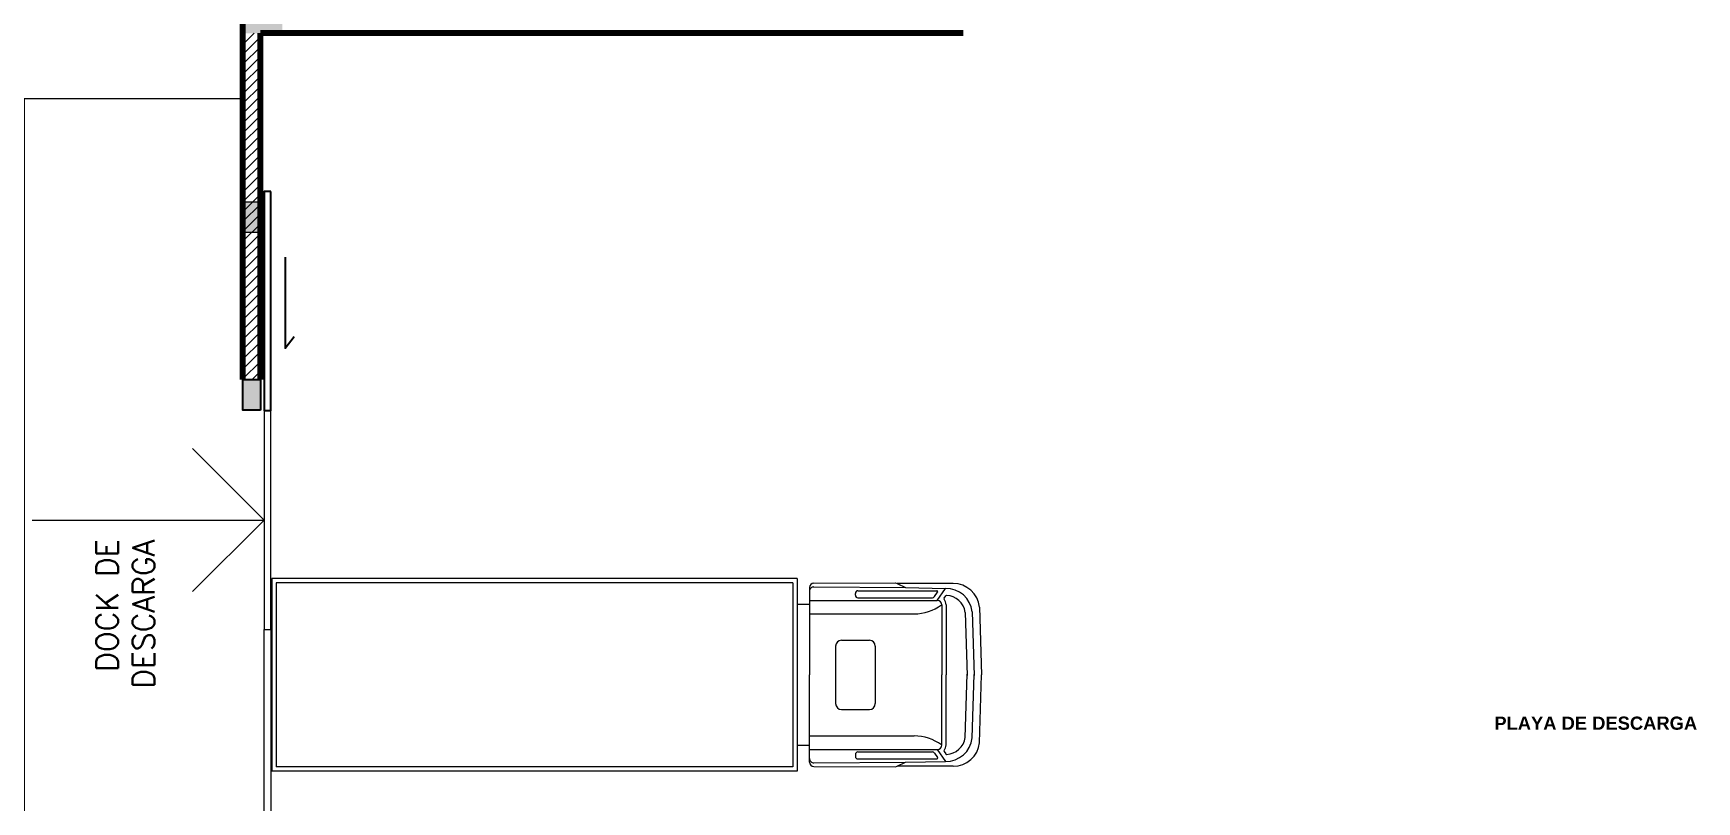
# Model space of a CAD drawing. Header units: inches. Extents: x 2 to 337, y 2 to 182.
# Drawn here: x 160.02 to 179.01, y 40.48 to 49.25 of the extents above; entities that cross this region are included whole.
import ezdxf

# ---------------------------------------------------------------- set-up
doc = ezdxf.new("R2010")
doc.units = ezdxf.units.IN
doc.header["$MEASUREMENT"] = 0
doc.linetypes.add('HIDDEN2', pattern=[4.7625, 3.175, -1.5875])
doc.linetypes.add('LÍNEAS_OCULTAS2', pattern=[0.1875, 0.125, -0.0625])
for name, color, linetype, lineweight in [('a_MUEBLE', 3, 'Continuous', 5), ('HATCH HORMIGON', 100, 'Continuous', 13), ('L EQUIP', 6, 'Continuous', 9), ('l gris', 9, 'Continuous', 5), ('l muro', 5, 'Continuous', 80), ('L PROYEC', 4, 'HIDDEN2', 9), ('LAVADO MU', 10, 'Continuous', 5), ('smr acero', 170, 'Continuous', 15)]:
    doc.layers.add(name, color=color, linetype=linetype, lineweight=lineweight)
for name, color, linetype in [('ARQ-TXTS LOCAL', 3, 'Continuous'), ('L CARPINT', 3, 'Continuous'), ('l olumnas', 140, 'Continuous')]:
    doc.layers.add(name, color=color, linetype=linetype)
doc.styles.add('RomanS', font='romans.shx')
doc.styles.get("Standard").update_dxf_attribs({"font": 'ARIAL.TTF'})

# ---------------------------------------------------------------- blocks, each defined once
blk = doc.blocks.new('ca_v_cam29')
at = {"layer": 'a_MUEBLE'}
for p, q in [((-89.1, 110), (-689.1, 110)), ((-689.1, 110), (-689.1, -110)), ((-89.1, 110), (-89.1, 80.5)), ((-75.1, 99.7), (-75.1, 80.5)), ((-70.1, 104.7), (22.9, 105.1)), ((-70.1, 100.4), (34.4, 99.7)), ((22.9, 105.1), (24.8, 104.2)), ((88.8, 104.2), (24.8, 104.2)), ((24.8, 104.2), (34.4, 99.7)), ((34.4, 99.7), (80.1, 98.8)), ((70.8, 85), (80.1, 98.8)), ((-89.1, 80.5), (-89.1, -80.5)), ((-75.1, 85), (70.8, 85)), ((-75.1, 80.5), (-75.1, 0)), ((75.8, 80), (75.8, 0)), ((119.1, 77.4), (121.4, 0)), ((-75.1, 69.7), (44.4, 69.7)), ((110.7, 72), (112.9, -0.6)), ((-45.3, 32.8), (-45.3, -32.8)), ((-75.1, -80.5), (-75.1, 0)), ((75.8, -80), (75.8, 0)), ((110.7, -72), (112.9, 0.6)), ((119.1, -77.4), (121.4, 0)), ((-75.1, -69.7), (44.4, -69.7)), ((-89.1, -80.5), (-89.1, -110)), ((-75.1, -99.7), (-75.1, -80.5)), ((-75.1, -85), (70.8, -85)), ((70.8, -85), (80.1, -98.8)), ((-89.1, -110), (-689.1, -110)), ((-70.1, -100.4), (34.4, -99.7)), ((-70.1, -104.7), (22.9, -105.1)), ((22.9, -105.1), (24.8, -104.2)), ((24.8, -104.2), (34.4, -99.7)), ((88.8, -104.2), (24.8, -104.2)), ((34.4, -99.7), (80.1, -98.8))]:
    blk.add_line(p, q, dxfattribs=at)
at = {"layer": 'a_MUEBLE', "color": 8}
for p, q in [((-684.1, 105), (-684.1, -105)), ((-94.1, 105), (-684.1, 105)), ((-94.1, 105), (-94.1, -105)), ((-19.8, 96), (70.3, 96)), ((-75.1, 80.5), (-89.1, 80.5)), ((-22.8, 91), (-22.8, 93)), ((-19.8, 88), (65.2, 88)), ((67.6, 89.3), (71.1, 94.4)), ((78.5, 87.4), (80.4, 90.3)), ((80.8, 80), (80.8, 0)), ((102.7, 71.4), (104.9, -0.8)), ((-38.5, 39.6), (-6.8, 39.6)), ((0, 32.8), (0, -32.8)), ((80.8, -80), (80.8, 0)), ((102.7, -71.4), (104.9, 0.8)), ((-38.5, -39.6), (-6.8, -39.6)), ((-75.1, -80.5), (-89.1, -80.5)), ((-22.8, -91), (-22.8, -93)), ((-19.8, -88), (65.2, -88)), ((67.6, -89.3), (71.1, -94.4)), ((78.5, -87.4), (80.4, -90.3)), ((-94.1, -105), (-684.1, -105)), ((-19.8, -96), (70.3, -96))]:
    blk.add_line(p, q, dxfattribs=at)
at = {"layer": 'a_MUEBLE'}
for centre, radius, start, end in [((-70.1, 99.7), 5, 90.221, 180), ((-70.1, 95.4), 5, 89.6573, 180), ((80.4, 68.2), 30.6, 7.1101, 90.471), ((88.8, 73.7), 30.6, 7.1101, 90), ((44.2, 123.2), 53.5, 270.1692, 306.0617), ((70.8, 80), 5, 0, 90), ((44.2, -123.2), 53.5, 53.9383, 89.8308), ((80.4, -68.2), 30.6, 269.529, 352.8899), ((70.8, -80), 5, 270, 0), ((88.8, -73.7), 30.6, 270, 352.8899), ((-70.1, -95.4), 5, 180, 270.3427), ((-70.1, -99.7), 5, 180, 269.779)]:
    blk.add_arc(centre, radius, start, end, dxfattribs=at)
at = {"layer": 'a_MUEBLE', "color": 8}
for centre, radius, start, end in [((-19.8, 93), 3, 90, 180), ((70.3, 95), 1, 325.8642, 90), ((-19.8, 91), 3, 180, 270), ((65.2, 91), 3, 270, 325.8642), ((79.3, 86.9), 1, 145.8642, 218.9833), ((70.8, 80), 10, 0, 38.9833), ((81.3, 89.8), 1, 87.6503, 145.8642), ((80.4, 68.2), 22.6, 8.0464, 87.6503), ((-38.5, 32.8), 6.79, 90, 180), ((-6.8, 32.8), 6.79, 0, 90), ((-38.5, -32.8), 6.79, 180, 270), ((-6.8, -32.8), 6.79, 270, 0), ((80.4, -68.2), 22.6, 272.3497, 351.9536), ((-19.8, -91), 3, 90, 180), ((-19.8, -93), 3, 180, 270), ((65.2, -91), 3, 34.1358, 90), ((70.3, -95), 1, 270, 34.1358), ((79.3, -86.9), 1, 141.0167, 214.1358), ((70.8, -80), 10, 321.0167, 0), ((81.3, -89.8), 1, 214.1358, 272.3497)]:
    blk.add_arc(centre, radius, start, end, dxfattribs=at)

msp = doc.modelspace()

# ---------------------------------------------------------------- hatches: boundary and pattern name
at = {"layer": 'HATCH HORMIGON'}
h = msp.add_hatch(color=256, dxfattribs=at)
h.dxf.hatch_style = 1
h.paths.add_polyline_path([(162.861, 49.502), (162.861, 49.252), (162.411, 49.252), (162.411, 49.502)])
h = msp.add_hatch(color=256, dxfattribs=at)
h.dxf.hatch_style = 1
h.paths.add_polyline_path([(162.411, 47.329), (162.411, 46.979), (162.611, 46.979), (162.611, 47.329)])
h = msp.add_hatch(color=256, dxfattribs=at)
h.dxf.hatch_style = 1
h.paths.add_polyline_path([(162.411, 45.302), (162.411, 44.952), (162.611, 44.952), (162.611, 45.302)])
at = {"layer": 'LAVADO MU'}
h = msp.add_hatch(dxfattribs=at)
h.set_pattern_fill('ANSI31', color=256, scale=0.025)
h.set_pattern_definition([(45, (-3305.306, -701.39074), (-0.0561266008, 0.0561266008), [])])
h.paths.add_polyline_path([(162.611, 49.254), (162.411, 49.254), (162.411, 45.302), (162.611, 45.302)])
at = {"layer": 'smr acero'}
h = msp.add_hatch(color=256, dxfattribs=at)
h.dxf.hatch_style = 1
h.paths.add_polyline_path([(162.411, 45.302), (162.411, 44.952), (162.611, 44.952), (162.611, 45.302)])

# ---------------------------------------------------------------- linework, layer by layer
at = {"layer": 'HATCH HORMIGON'}
for points in [[(162.611, 46.979), (162.411, 46.979), (162.411, 47.329), (162.611, 47.329)], [(162.611, 44.952), (162.411, 44.952), (162.411, 45.302), (162.611, 45.302)]]:
    msp.add_lwpolyline(points, close=True, dxfattribs=at)
at = {"layer": 'L CARPINT'}
msp.add_lwpolyline([(162.728, 47.448), (162.653, 47.448), (162.653, 44.948), (162.728, 44.948)], close=True, dxfattribs=at)
msp.add_lwpolyline([(162.891, 46.699), (162.891, 45.66), (162.994, 45.793)], dxfattribs=at)
at = {"layer": 'l gris'}
msp.add_lwpolyline([(162.411, 48.504), (159.911, 48.504), (159.911, 37.15)], dxfattribs=at)
at = {"layer": 'l muro'}
for p, q in [((162.411, 45.302), (162.411, 49.504)), ((170.635, 49.254), (162.611, 49.254)), ((162.611, 45.302), (162.611, 49.254))]:
    msp.add_line(p, q, dxfattribs=at)
at = {"layer": 'l olumnas'}
msp.add_lwpolyline([(162.611, 44.952), (162.411, 44.952), (162.411, 45.302), (162.611, 45.302)], close=True, dxfattribs=at)
at = {"layer": 'L PROYEC', "linetype": 'LÍNEAS_OCULTAS2', "ltscale": 25}
for p, q in [((162.653, 43.698), (161.836, 44.515)), ((160.002, 43.698), (162.653, 43.698))]:
    msp.add_line(p, q, dxfattribs=at)
at = {"layer": 'L PROYEC', "linetype": 'LÍNEAS_OCULTAS2', "ltscale": 50}
msp.add_line((162.653, 43.698), (161.836, 42.881), dxfattribs=at)
for points in [[(162.728, 44.948), (162.653, 44.948), (162.653, 42.448), (162.728, 42.448)], [(162.728, 39.948), (162.653, 39.948), (162.653, 42.448), (162.728, 42.448)]]:
    msp.add_lwpolyline(points, close=True, dxfattribs=at)

# ---------------------------------------------------------------- block references
at = {"layer": 'a_MUEBLE', "xscale": 0.01, "yscale": 0.01, "zscale": 0.01}
msp.add_blockref('ca_v_cam29', (169.632, 41.93), dxfattribs=at)

# ---------------------------------------------------------------- texts
at = {"layer": 'ARQ-TXTS LOCAL', "insert": (160.734, 43.476), "char_height": 0.25, "width": 2.86224, "attachment_point": 3, "rotation": 90, "style": 'RomanS'}
msp.add_mtext('DOCK DE DESCARGA', dxfattribs=at)
at = {"layer": 'L EQUIP', "linetype": 'ByBlock', "ltscale": 0.01, "insert": (176.701, 41.454), "char_height": 0.15, "width": 6.39684, "attachment_point": 1}
msp.add_mtext('{\\fArial|b1|i0|c0|p34;PLAYA DE DESCARGA}', dxfattribs=at)

doc.saveas('drawing.dxf')
